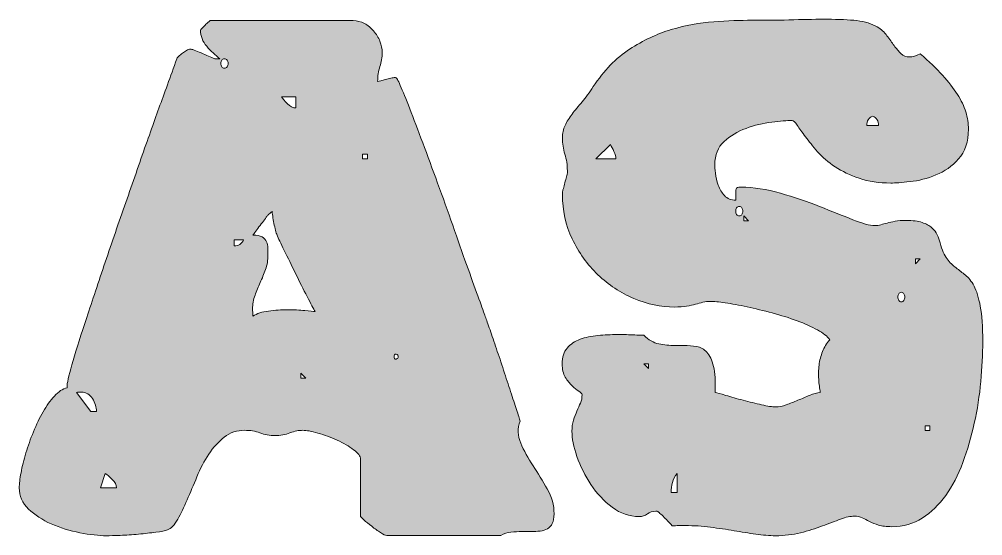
# Model space of a CAD drawing. Header units: inches. Extents: x 148 to 931, y -935 to -145.
# Drawn here: x 431.9 to 562.1, y -569 to -499.2 of the extents above; entities that cross this region are included whole.
import ezdxf

# ---------------------------------------------------------------- set-up
doc = ezdxf.new("R2010")
doc.units = ezdxf.units.IN
doc.header["$MEASUREMENT"] = 0
doc.layers.add('Layer 1', color=7, linetype='Continuous')

# ---------------------------------------------------------------- blocks, each defined once
blk = doc.blocks.new('block 4')
at = {"layer": 'Layer 1', "true_color": 0x040404}
h = blk.add_hatch(color=18, dxfattribs=at)
h.dxf.hatch_style = 2
edge = h.paths.add_edge_path()
edge.add_spline(control_points=[(458.7, -504.53), (458.7, -504.53), (459.03, -504.53), (459.03, -504.53), (458.4, -504.06), (457.81, -503.5), (457.26, -502.86), (456.71, -502.21), (456.43, -501.48), (456.43, -500.66), (456.49, -500.57), (456.6, -500.45), (456.74, -500.31), (456.88, -500.17), (457.02, -500.03), (457.16, -499.88), (457.3, -499.74), (457.43, -499.62), (457.54, -499.53), (457.65, -499.44), (457.72, -499.39), (457.75, -499.39), (457.75, -499.39), (477.06, -499.39), (477.06, -499.39), (477.59, -499.39), (478.1, -499.51), (478.57, -499.77), (479.04, -500.02), (479.46, -500.36), (479.82, -500.78), (480.18, -501.21), (480.46, -501.67), (480.67, -502.17), (480.87, -502.68), (480.98, -503.2), (480.98, -503.73), (480.98, -504.36), (480.87, -504.98), (480.67, -505.6), (480.46, -506.21), (480.36, -506.88), (480.36, -507.6), (480.46, -507.6), (480.6, -507.58), (480.79, -507.53), (480.98, -507.48), (481.19, -507.42), (481.43, -507.34), (481.66, -507.26), (481.9, -507.2), (482.13, -507.15), (482.37, -507.11), (482.55, -507.08), (482.67, -507.08), (482.77, -507.08), (482.83, -507.1), (482.86, -507.13), (482.96, -507.16), (483.19, -507.6), (483.55, -508.45), (483.91, -509.3), (484.36, -510.42), (484.89, -511.8), (485.43, -513.19), (486.03, -514.77), (486.69, -516.55), (487.35, -518.33), (488.02, -520.17), (488.72, -522.07), (489.41, -523.97), (490.09, -525.87), (490.75, -527.76), (491.41, -529.65), (492.02, -531.38), (492.59, -532.95), (493.15, -534.52), (493.64, -535.88), (494.05, -537.01), (494.46, -538.14), (494.74, -538.93), (494.9, -539.37), (495.06, -539.81), (495.27, -540.42), (495.54, -541.19), (495.81, -541.96), (496.1, -542.81), (496.41, -543.74), (496.73, -544.66), (497.05, -545.63), (497.38, -546.64), (497.71, -547.65), (498.02, -548.6), (498.32, -549.52), (498.62, -550.43), (498.89, -551.24), (499.13, -551.95), (499.36, -552.66), (499.53, -553.18), (499.62, -553.53), (499.24, -554.51), (499.27, -555.5), (499.69, -556.5), (500.12, -557.51), (500.67, -558.53), (501.35, -559.55), (502.02, -560.57), (502.67, -561.62), (503.28, -562.69), (503.89, -563.76), (504.2, -564.87), (504.2, -566.04), (504.2, -566.61), (504.12, -567.05), (503.96, -567.36), (503.81, -567.67), (503.59, -567.91), (503.3, -568.07), (503.02, -568.23), (502.69, -568.33), (502.31, -568.38), (501.93, -568.42), (501.52, -568.45), (501.08, -568.45), (501.08, -568.45), (499.86, -568.45), (499.86, -568.45), (499.35, -568.45), (498.86, -568.47), (498.37, -568.52), (497.88, -568.56), (497.43, -568.71), (497.02, -568.96), (497.02, -568.96), (481.59, -568.96), (481.59, -568.96), (481.4, -568.96), (481.12, -568.84), (480.74, -568.59), (480.36, -568.34), (479.97, -568.05), (479.56, -567.74), (479.15, -567.42), (478.8, -567.13), (478.5, -566.87), (478.2, -566.6), (478.05, -566.45), (478.05, -566.42), (478.05, -566.42), (478.05, -558.68), (478.05, -558.68), (478.05, -558.27), (477.73, -557.83), (477.11, -557.38), (476.48, -556.92), (475.74, -556.5), (474.89, -556.1), (474.04, -555.71), (473.17, -555.39), (472.29, -555.13), (471.41, -554.88), (470.73, -554.76), (470.26, -554.76), (469.73, -554.76), (469.14, -554.88), (468.51, -555.11), (467.89, -555.35), (467.21, -555.47), (466.49, -555.47), (465.76, -555.47), (465.08, -555.35), (464.45, -555.11), (463.83, -554.88), (463.13, -554.76), (462.38, -554.76), (461.34, -554.76), (460.43, -555.06), (459.64, -555.68), (458.85, -556.29), (458.15, -557.06), (457.54, -557.99), (456.93, -558.92), (456.39, -559.93), (455.94, -561.03), (455.48, -562.14), (455.04, -563.18), (454.61, -564.17), (454.19, -565.17), (453.76, -566.04), (453.34, -566.79), (452.92, -567.55), (452.45, -568.02), (451.95, -568.21), (451.63, -568.34), (451.11, -568.45), (450.39, -568.54), (449.67, -568.63), (448.88, -568.72), (448.03, -568.8), (447.18, -568.88), (446.36, -568.93), (445.57, -568.96), (444.79, -569), (444.17, -569.01), (443.73, -569.01), (442.7, -569.01), (441.49, -568.88), (440.12, -568.61), (438.75, -568.34), (437.46, -567.94), (436.25, -567.41), (435.04, -566.87), (434.02, -566.2), (433.18, -565.4), (432.35, -564.6), (431.93, -563.65), (431.93, -562.54), (431.93, -562.01), (432.01, -561.33), (432.17, -560.49), (432.33, -559.66), (432.55, -558.77), (432.83, -557.82), (433.11, -556.88), (433.45, -555.92), (433.85, -554.95), (434.24, -553.97), (434.67, -553.07), (435.14, -552.26), (435.62, -551.44), (436.13, -550.73), (436.68, -550.13), (437.23, -549.53), (437.8, -549.16), (438.4, -549), (438.34, -548.72), (438.5, -547.87), (438.9, -546.45), (439.29, -545.03), (439.83, -543.26), (440.52, -541.14), (441.22, -539.02), (442, -536.64), (442.88, -534.01), (443.76, -531.39), (444.68, -528.71), (445.62, -525.99), (446.57, -523.27), (447.49, -520.62), (448.38, -518.06), (449.28, -515.49), (450.09, -513.21), (450.81, -511.21), (451.54, -509.22), (452.34, -506.99), (453.22, -504.53), (453.28, -504.41), (453.4, -504.27), (453.58, -504.11), (453.75, -503.95), (453.93, -503.81), (454.12, -503.68), (454.31, -503.56), (454.5, -503.45), (454.68, -503.35), (454.87, -503.26), (455.03, -503.23), (455.16, -503.26), (455.25, -503.26), (455.45, -503.32), (455.77, -503.45), (456.08, -503.57), (456.41, -503.72), (456.76, -503.87), (457.11, -504.03), (457.44, -504.17), (457.75, -504.3), (458.07, -504.42), (458.27, -504.5), (458.37, -504.53), (458.37, -504.53), (458.7, -504.53), (458.7, -504.53)], knot_values=[0, 0, 0, 0, 1, 1, 1, 2, 2, 2, 3, 3, 3, 4, 4, 4, 5, 5, 5, 6, 6, 6, 7, 7, 7, 8, 8, 8, 9, 9, 9, 10, 10, 10, 11, 11, 11, 12, 12, 12, 13, 13, 13, 14, 14, 14, 15, 15, 15, 16, 16, 16, 17, 17, 17, 18, 18, 18, 19, 19, 19, 20, 20, 20, 21, 21, 21, 22, 22, 22, 23, 23, 23, 24, 24, 24, 25, 25, 25, 26, 26, 26, 27, 27, 27, 28, 28, 28, 29, 29, 29, 30, 30, 30, 31, 31, 31, 32, 32, 32, 33, 33, 33, 34, 34, 34, 35, 35, 35, 36, 36, 36, 37, 37, 37, 38, 38, 38, 39, 39, 39, 40, 40, 40, 41, 41, 41, 42, 42, 42, 43, 43, 43, 44, 44, 44, 45, 45, 45, 46, 46, 46, 47, 47, 47, 48, 48, 48, 49, 49, 49, 50, 50, 50, 51, 51, 51, 52, 52, 52, 53, 53, 53, 54, 54, 54, 55, 55, 55, 56, 56, 56, 57, 57, 57, 58, 58, 58, 59, 59, 59, 60, 60, 60, 61, 61, 61, 62, 62, 62, 63, 63, 63, 64, 64, 64, 65, 65, 65, 66, 66, 66, 67, 67, 67, 68, 68, 68, 69, 69, 69, 70, 70, 70, 71, 71, 71, 72, 72, 72, 73, 73, 73, 74, 74, 74, 75, 75, 75, 76, 76, 76, 77, 77, 77, 78, 78, 78, 79, 79, 79, 80, 80, 80, 81, 81, 81, 82, 82, 82, 83, 83, 83, 84, 84, 84, 85, 85, 85, 86, 86, 86, 87, 87, 87, 88, 88, 88, 89, 89, 89, 90, 90, 90, 91, 91, 91, 92, 92, 92, 93, 93, 93, 94, 94, 94, 94], degree=3, periodic=1)
edge = h.paths.add_edge_path()
edge.add_spline(control_points=[(441.61, -552.21), (441.61, -552.21), (442.36, -552.21), (442.36, -552.21), (442.36, -551.64), (442.18, -551.07), (441.82, -550.48), (441.46, -549.9), (440.96, -549.61), (440.34, -549.61), (440.27, -549.61), (440.16, -549.61), (440, -549.61), (439.85, -549.61), (439.74, -549.63), (439.67, -549.66), (439.67, -549.66), (441.61, -552.21), (441.61, -552.21)], knot_values=[0, 0, 0, 0, 1, 1, 1, 2, 2, 2, 3, 3, 3, 4, 4, 4, 5, 5, 5, 6, 6, 6, 6], degree=3, periodic=1)
edge = h.paths.add_edge_path()
edge.add_spline(control_points=[(445.06, -562.54), (445.06, -562.14), (444.87, -561.75), (444.49, -561.39), (444.11, -561.03), (443.8, -560.77), (443.55, -560.61), (443.55, -560.61), (442.93, -562.54), (442.93, -562.54), (442.93, -562.54), (445.06, -562.54), (445.06, -562.54)], knot_values=[0, 0, 0, 0, 1, 1, 1, 2, 2, 2, 3, 3, 3, 4, 4, 4, 4], degree=3, periodic=1)
edge = h.paths.add_edge_path()
edge.add_spline(control_points=[(459.64, -504.53), (459.48, -504.53), (459.36, -504.6), (459.29, -504.72), (459.21, -504.85), (459.17, -505), (459.17, -505.17), (459.17, -505.35), (459.21, -505.49), (459.29, -505.62), (459.36, -505.75), (459.48, -505.81), (459.64, -505.81), (459.8, -505.81), (459.92, -505.75), (460.02, -505.62), (460.11, -505.49), (460.16, -505.35), (460.16, -505.17), (460.16, -505), (460.11, -504.85), (460.02, -504.72), (459.92, -504.6), (459.8, -504.53), (459.64, -504.53)], knot_values=[0, 0, 0, 0, 1, 1, 1, 2, 2, 2, 3, 3, 3, 4, 4, 4, 5, 5, 5, 6, 6, 6, 7, 7, 7, 8, 8, 8, 8], degree=3, periodic=1)
edge = h.paths.add_edge_path()
edge.add_spline(control_points=[(460.96, -529.83), (461.56, -529.83), (461.98, -529.57), (462.24, -529.03), (462.24, -529.03), (460.96, -529.03), (460.96, -529.03), (460.96, -529.03), (460.96, -529.83), (460.96, -529.83)], knot_values=[0, 0, 0, 0, 1, 1, 1, 2, 2, 2, 3, 3, 3, 3], degree=3, periodic=1)
edge = h.paths.add_edge_path()
edge.add_spline(control_points=[(465.54, -531.06), (465.54, -531.75), (465.43, -532.41), (465.21, -533.02), (464.99, -533.63), (464.75, -534.22), (464.5, -534.79), (464.25, -535.36), (464.01, -535.93), (463.79, -536.51), (463.57, -537.1), (463.46, -537.72), (463.46, -538.38), (463.46, -538.44), (463.47, -538.6), (463.49, -538.85), (463.5, -539.1), (463.51, -539.26), (463.51, -539.32), (464.05, -538.98), (464.75, -538.75), (465.61, -538.64), (466.48, -538.53), (467.35, -538.47), (468.23, -538.47), (469.05, -538.47), (469.8, -538.5), (470.5, -538.57), (471.19, -538.63), (471.66, -538.68), (471.91, -538.71), (471.69, -538.33), (471.33, -537.65), (470.83, -536.68), (470.32, -535.7), (469.8, -534.67), (469.27, -533.56), (468.74, -532.46), (468.22, -531.42), (467.74, -530.45), (467.25, -529.47), (466.93, -528.78), (466.77, -528.37), (466.7, -528.25), (466.63, -528.03), (466.56, -527.73), (466.48, -527.44), (466.41, -527.12), (466.34, -526.79), (466.28, -526.46), (466.23, -526.14), (466.18, -525.82), (466.13, -525.51), (466.11, -525.29), (466.11, -525.16), (466.04, -525.22), (465.93, -525.33), (465.78, -525.47), (465.62, -525.61), (465.51, -525.71), (465.45, -525.77), (465.38, -525.87), (465.26, -526.04), (465.07, -526.29), (464.88, -526.55), (464.68, -526.81), (464.48, -527.07), (464.27, -527.34), (464.08, -527.6), (463.89, -527.85), (463.7, -528.1), (463.57, -528.28), (463.51, -528.37), (464.05, -528.37), (464.45, -528.46), (464.74, -528.63), (465.02, -528.8), (465.23, -529.02), (465.35, -529.27), (465.48, -529.52), (465.54, -529.8), (465.54, -530.12), (465.54, -530.43), (465.54, -530.75), (465.54, -531.06)], knot_values=[0, 0, 0, 0, 1, 1, 1, 2, 2, 2, 3, 3, 3, 4, 4, 4, 5, 5, 5, 6, 6, 6, 7, 7, 7, 8, 8, 8, 9, 9, 9, 10, 10, 10, 11, 11, 11, 12, 12, 12, 13, 13, 13, 14, 14, 14, 15, 15, 15, 16, 16, 16, 17, 17, 17, 18, 18, 18, 19, 19, 19, 20, 20, 20, 21, 21, 21, 22, 22, 22, 23, 23, 23, 24, 24, 24, 25, 25, 25, 26, 26, 26, 27, 27, 27, 28, 28, 28, 28], degree=3, periodic=1)
edge = h.paths.add_edge_path()
edge.add_spline(control_points=[(467.38, -509.68), (467.54, -509.93), (467.8, -510.24), (468.16, -510.62), (468.52, -511), (468.91, -511.19), (469.32, -511.19), (469.32, -511.19), (469.32, -509.68), (469.32, -509.68), (469.32, -509.68), (467.38, -509.68), (467.38, -509.68)], knot_values=[0, 0, 0, 0, 1, 1, 1, 2, 2, 2, 3, 3, 3, 4, 4, 4, 4], degree=3, periodic=1)
h.paths.add_polyline_path([(469.98, -547.06), (469.98, -547.73), (470.64, -547.73)])
h.paths.add_polyline_path([(478.33, -518.08), (478.99, -518.08), (478.99, -517.42), (478.33, -517.42)])
edge = h.paths.add_edge_path()
edge.add_spline(control_points=[(482.86, -544.47), (482.77, -544.44), (482.7, -544.46), (482.65, -544.54), (482.6, -544.62), (482.58, -544.7), (482.58, -544.8), (482.58, -544.89), (482.6, -544.98), (482.65, -545.06), (482.7, -545.14), (482.77, -545.16), (482.86, -545.13), (483.05, -545.07), (483.15, -544.96), (483.15, -544.8), (483.15, -544.64), (483.05, -544.53), (482.86, -544.47)], knot_values=[0, 0, 0, 0, 1, 1, 1, 2, 2, 2, 3, 3, 3, 4, 4, 4, 5, 5, 5, 6, 6, 6, 6], degree=3, periodic=1)
h = blk.add_hatch(color=18, dxfattribs=at)
h.dxf.hatch_style = 2
edge = h.paths.add_edge_path()
edge.add_spline(control_points=[(534.13, -569.01), (533.28, -569.01), (532.38, -568.94), (531.44, -568.8), (530.49, -568.66), (529.52, -568.5), (528.51, -568.33), (527.5, -568.15), (526.45, -568), (525.35, -567.86), (524.25, -567.71), (523.1, -567.64), (521.9, -567.64), (521.62, -567.64), (521.33, -567.64), (521.05, -567.64), (520.77, -567.64), (520.47, -567.66), (520.15, -567.69), (520.09, -567.6), (519.97, -567.45), (519.8, -567.26), (519.63, -567.08), (519.44, -566.88), (519.23, -566.68), (519.03, -566.47), (518.83, -566.28), (518.64, -566.11), (518.45, -565.94), (518.31, -565.82), (518.22, -565.75), (518.22, -565.75), (518.13, -565.71), (518.13, -565.71), (518.13, -565.71), (517.94, -565.71), (517.94, -565.71), (517.49, -565.71), (517.12, -565.83), (516.8, -566.06), (516.49, -566.3), (516.11, -566.42), (515.67, -566.42), (514.38, -566.42), (513.18, -566), (512.06, -565.17), (510.94, -564.33), (509.98, -563.31), (509.18, -562.1), (508.38, -560.89), (507.75, -559.62), (507.29, -558.3), (506.83, -556.98), (506.61, -555.84), (506.61, -554.9), (506.61, -554.33), (506.68, -553.83), (506.82, -553.39), (506.96, -552.95), (507.12, -552.54), (507.29, -552.16), (507.46, -551.78), (507.62, -551.42), (507.76, -551.08), (507.91, -550.73), (507.98, -550.35), (507.98, -549.94), (507.98, -549.82), (507.83, -549.66), (507.55, -549.47), (507.27, -549.28), (506.96, -549.04), (506.63, -548.74), (506.3, -548.44), (505.99, -548.05), (505.71, -547.58), (505.43, -547.11), (505.29, -546.51), (505.29, -545.79), (505.29, -544.88), (505.51, -544.16), (505.97, -543.64), (506.42, -543.12), (507.01, -542.73), (507.72, -542.46), (508.42, -542.19), (509.23, -542.02), (510.12, -541.94), (511.02, -541.86), (511.89, -541.82), (512.74, -541.82), (512.9, -541.82), (513.14, -541.82), (513.48, -541.82), (513.8, -541.82), (514.16, -541.83), (514.54, -541.85), (514.92, -541.86), (515.28, -541.88), (515.62, -541.89), (515.97, -541.91), (516.2, -541.92), (516.33, -541.92), (516.96, -542.55), (517.64, -542.93), (518.36, -543.08), (519.08, -543.22), (519.81, -543.29), (520.53, -543.29), (520.53, -543.29), (521.71, -543.29), (521.71, -543.29), (522.34, -543.29), (522.92, -543.33), (523.46, -543.43), (523.99, -543.52), (524.46, -543.78), (524.85, -544.21), (525.24, -544.63), (525.54, -545.27), (525.75, -546.12), (525.95, -546.97), (526.02, -548.15), (525.96, -549.66), (526.21, -549.69), (526.69, -549.82), (527.4, -550.04), (528.11, -550.26), (528.89, -550.48), (529.74, -550.7), (530.59, -550.92), (531.42, -551.12), (532.24, -551.31), (533.06, -551.5), (533.69, -551.59), (534.13, -551.59), (534.57, -551.59), (535.05, -551.5), (535.57, -551.31), (536.08, -551.12), (536.61, -550.92), (537.15, -550.7), (537.68, -550.48), (538.21, -550.26), (538.73, -550.04), (539.25, -549.82), (539.73, -549.69), (540.17, -549.66), (540.07, -549.09), (540, -548.5), (539.95, -547.87), (539.91, -547.24), (539.92, -546.6), (540, -545.95), (540.08, -545.31), (540.24, -544.7), (540.47, -544.11), (540.71, -543.53), (541.03, -543), (541.44, -542.53), (541.13, -542.06), (540.58, -541.61), (539.79, -541.19), (539, -540.76), (538.08, -540.35), (537.03, -539.96), (535.97, -539.57), (534.86, -539.21), (533.68, -538.9), (532.5, -538.58), (531.36, -538.31), (530.28, -538.07), (529.19, -537.83), (528.21, -537.65), (527.33, -537.53), (526.45, -537.4), (525.79, -537.34), (525.35, -537.34), (524.97, -537.34), (524.62, -537.38), (524.31, -537.46), (523.99, -537.54), (523.66, -537.62), (523.32, -537.72), (522.97, -537.81), (522.57, -537.9), (522.11, -537.98), (521.66, -538.06), (521.11, -538.1), (520.49, -538.1), (518.63, -538.1), (516.8, -537.71), (514.99, -536.94), (513.18, -536.17), (511.55, -535.1), (510.12, -533.73), (508.69, -532.36), (507.54, -530.75), (506.65, -528.89), (505.77, -527.03), (505.33, -525.04), (505.33, -522.89), (505.33, -522.89), (505.33, -522.57), (505.33, -522.57), (505.33, -522.5), (505.37, -522.35), (505.45, -522.09), (505.53, -521.84), (505.6, -521.57), (505.66, -521.29), (505.73, -521.01), (505.8, -520.74), (505.87, -520.49), (505.95, -520.24), (505.99, -520.08), (505.99, -520.02), (505.99, -520.02), (505.99, -519.68), (505.99, -519.68), (505.99, -518.9), (505.88, -518.14), (505.66, -517.42), (505.44, -516.7), (505.33, -515.97), (505.33, -515.25), (505.33, -514.62), (505.45, -514.05), (505.69, -513.55), (505.92, -513.05), (506.24, -512.53), (506.63, -512.02), (507.02, -511.5), (507.47, -510.95), (507.98, -510.36), (508.48, -509.78), (508.98, -509.1), (509.49, -508.31), (510.93, -506.14), (512.57, -504.46), (514.4, -503.26), (516.22, -502.06), (518.1, -501.18), (520.04, -500.59), (521.97, -500.01), (523.88, -499.66), (525.77, -499.53), (527.66, -499.41), (529.37, -499.34), (530.92, -499.34), (532.99, -499.34), (534.88, -499.32), (536.58, -499.27), (538.28, -499.22), (539.79, -499.2), (541.11, -499.2), (542.68, -499.2), (544.02, -499.26), (545.12, -499.39), (546.23, -499.51), (547.14, -499.8), (547.86, -500.24), (548.4, -500.55), (548.84, -500.95), (549.18, -501.42), (549.53, -501.89), (549.85, -502.34), (550.15, -502.76), (550.45, -503.19), (550.76, -503.55), (551.07, -503.85), (551.39, -504.15), (551.78, -504.3), (552.25, -504.3), (552.63, -504.3), (553.1, -504.16), (553.67, -503.87), (554.86, -504.91), (555.87, -505.88), (556.69, -506.78), (557.51, -507.67), (558.17, -508.53), (558.7, -509.35), (559.21, -510.17), (559.59, -510.96), (559.83, -511.73), (560.06, -512.5), (560.18, -513.28), (560.18, -514.07), (560.18, -515.77), (559.74, -517.11), (558.86, -518.08), (557.98, -519.06), (556.96, -519.78), (555.79, -520.25), (554.63, -520.73), (553.46, -521.02), (552.3, -521.15), (551.13, -521.28), (550.27, -521.34), (549.7, -521.34), (548.1, -521.34), (546.67, -521.13), (545.43, -520.7), (544.19, -520.28), (543.1, -519.76), (542.17, -519.14), (541.25, -518.53), (540.46, -517.85), (539.81, -517.11), (539.17, -516.37), (538.62, -515.7), (538.16, -515.08), (537.71, -514.47), (537.34, -513.95), (537.05, -513.53), (536.77, -513.1), (536.53, -512.89), (536.35, -512.89), (535.68, -512.89), (534.77, -512.96), (533.61, -513.1), (532.44, -513.24), (531.29, -513.53), (530.14, -513.95), (528.99, -514.38), (528, -514.97), (527.16, -515.74), (526.33, -516.52), (525.91, -517.55), (525.91, -518.84), (525.91, -519.09), (525.94, -519.48), (526.01, -520.02), (526.07, -520.55), (526.2, -521.09), (526.38, -521.62), (526.57, -522.16), (526.86, -522.63), (527.23, -523.04), (527.61, -523.45), (528.12, -523.65), (528.74, -523.65), (528.74, -522.8), (528.76, -522.3), (528.79, -522.14), (528.82, -521.98), (529.04, -521.9), (529.45, -521.9), (531.15, -521.9), (532.93, -522.17), (534.79, -522.71), (536.64, -523.24), (538.41, -523.84), (540.07, -524.5), (541.74, -525.16), (543.24, -525.76), (544.56, -526.29), (545.88, -526.83), (546.87, -527.1), (547.53, -527.1), (547.81, -527.1), (548.09, -527.06), (548.36, -526.98), (548.62, -526.9), (548.91, -526.82), (549.21, -526.74), (549.51, -526.66), (549.86, -526.59), (550.27, -526.51), (550.68, -526.43), (551.18, -526.39), (551.78, -526.39), (552.66, -526.39), (553.38, -526.48), (553.93, -526.67), (554.48, -526.86), (554.92, -527.1), (555.25, -527.38), (555.58, -527.66), (555.82, -527.99), (555.98, -528.35), (556.14, -528.71), (556.26, -529.06), (556.36, -529.41), (556.61, -530.38), (556.93, -531.12), (557.3, -531.6), (557.68, -532.09), (558.08, -532.49), (558.51, -532.81), (558.93, -533.12), (559.36, -533.45), (559.78, -533.78), (560.21, -534.11), (560.59, -534.6), (560.94, -535.26), (561.28, -535.92), (561.57, -536.84), (561.79, -538), (562.01, -539.16), (562.12, -540.76), (562.12, -542.77), (562.12, -544.47), (562.03, -546.27), (561.86, -548.17), (561.68, -550.08), (561.39, -551.95), (560.98, -553.79), (560.58, -555.63), (560.05, -557.4), (559.43, -559.1), (558.8, -560.8), (558.03, -562.29), (557.11, -563.56), (556.2, -564.83), (555.15, -565.86), (553.95, -566.63), (552.76, -567.4), (551.39, -567.79), (549.85, -567.79), (549.12, -567.79), (548.52, -567.71), (548.05, -567.57), (547.58, -567.43), (547.17, -567.26), (546.82, -567.08), (546.48, -566.89), (546.15, -566.72), (545.83, -566.58), (545.52, -566.44), (545.17, -566.37), (544.79, -566.37), (544.26, -566.37), (543.63, -566.5), (542.91, -566.77), (542.18, -567.04), (541.36, -567.35), (540.45, -567.69), (539.54, -568.04), (538.55, -568.34), (537.5, -568.61), (536.45, -568.88), (535.32, -569.01), (534.13, -569.01)], knot_values=[0, 0, 0, 0, 1, 1, 1, 2, 2, 2, 3, 3, 3, 4, 4, 4, 5, 5, 5, 6, 6, 6, 7, 7, 7, 8, 8, 8, 9, 9, 9, 10, 10, 10, 11, 11, 11, 12, 12, 12, 13, 13, 13, 14, 14, 14, 15, 15, 15, 16, 16, 16, 17, 17, 17, 18, 18, 18, 19, 19, 19, 20, 20, 20, 21, 21, 21, 22, 22, 22, 23, 23, 23, 24, 24, 24, 25, 25, 25, 26, 26, 26, 27, 27, 27, 28, 28, 28, 29, 29, 29, 30, 30, 30, 31, 31, 31, 32, 32, 32, 33, 33, 33, 34, 34, 34, 35, 35, 35, 36, 36, 36, 37, 37, 37, 38, 38, 38, 39, 39, 39, 40, 40, 40, 41, 41, 41, 42, 42, 42, 43, 43, 43, 44, 44, 44, 45, 45, 45, 46, 46, 46, 47, 47, 47, 48, 48, 48, 49, 49, 49, 50, 50, 50, 51, 51, 51, 52, 52, 52, 53, 53, 53, 54, 54, 54, 55, 55, 55, 56, 56, 56, 57, 57, 57, 58, 58, 58, 59, 59, 59, 60, 60, 60, 61, 61, 61, 62, 62, 62, 63, 63, 63, 64, 64, 64, 65, 65, 65, 66, 66, 66, 67, 67, 67, 68, 68, 68, 69, 69, 69, 70, 70, 70, 71, 71, 71, 72, 72, 72, 73, 73, 73, 74, 74, 74, 75, 75, 75, 76, 76, 76, 77, 77, 77, 78, 78, 78, 79, 79, 79, 80, 80, 80, 81, 81, 81, 82, 82, 82, 83, 83, 83, 84, 84, 84, 85, 85, 85, 86, 86, 86, 87, 87, 87, 88, 88, 88, 89, 89, 89, 90, 90, 90, 91, 91, 91, 92, 92, 92, 93, 93, 93, 94, 94, 94, 95, 95, 95, 96, 96, 96, 97, 97, 97, 98, 98, 98, 99, 99, 99, 100, 100, 100, 101, 101, 101, 102, 102, 102, 103, 103, 103, 104, 104, 104, 105, 105, 105, 106, 106, 106, 107, 107, 107, 108, 108, 108, 109, 109, 109, 110, 110, 110, 111, 111, 111, 112, 112, 112, 113, 113, 113, 114, 114, 114, 115, 115, 115, 116, 116, 116, 117, 117, 117, 118, 118, 118, 119, 119, 119, 120, 120, 120, 121, 121, 121, 122, 122, 122, 123, 123, 123, 124, 124, 124, 125, 125, 125, 126, 126, 126, 127, 127, 127, 128, 128, 128, 129, 129, 129, 130, 130, 130, 131, 131, 131, 132, 132, 132, 133, 133, 133, 134, 134, 134, 135, 135, 135, 136, 136, 136, 137, 137, 137, 138, 138, 138, 139, 139, 139, 140, 140, 140, 141, 141, 141, 142, 142, 142, 143, 143, 143, 144, 144, 144, 145, 145, 145, 146, 146, 146, 147, 147, 147, 148, 148, 148, 148], degree=3, periodic=1)
edge = h.paths.add_edge_path()
edge.add_spline(control_points=[(512.56, -518.08), (512.56, -517.77), (512.47, -517.43), (512.29, -517.07), (512.12, -516.7), (511.96, -516.4), (511.8, -516.15), (511.8, -516.15), (509.86, -518.08), (509.86, -518.08), (509.86, -518.08), (512.56, -518.08), (512.56, -518.08)], knot_values=[0, 0, 0, 0, 1, 1, 1, 2, 2, 2, 3, 3, 3, 4, 4, 4, 4], degree=3, periodic=1)
h.paths.add_polyline_path([(516.94, -546.4), (516.94, -545.79), (516.33, -545.79)])
edge = h.paths.add_edge_path()
edge.add_spline(control_points=[(520.81, -560.61), (520.5, -560.96), (520.29, -561.36), (520.18, -561.81), (520.07, -562.27), (520.01, -562.72), (520.01, -563.16), (520.01, -563.16), (520.81, -563.16), (520.81, -563.16), (520.81, -563.16), (520.81, -560.61), (520.81, -560.61)], knot_values=[0, 0, 0, 0, 1, 1, 1, 2, 2, 2, 3, 3, 3, 4, 4, 4, 4], degree=3, periodic=1)
edge = h.paths.add_edge_path()
edge.add_spline(control_points=[(529.22, -525.77), (529.37, -525.77), (529.49, -525.71), (529.57, -525.59), (529.65, -525.46), (529.69, -525.31), (529.69, -525.14), (529.69, -524.97), (529.65, -524.81), (529.57, -524.69), (529.49, -524.56), (529.37, -524.5), (529.22, -524.5), (529.06, -524.5), (528.94, -524.56), (528.86, -524.69), (528.78, -524.81), (528.74, -524.97), (528.74, -525.14), (528.74, -525.31), (528.78, -525.46), (528.86, -525.59), (528.94, -525.71), (529.06, -525.77), (529.22, -525.77)], knot_values=[0, 0, 0, 0, 1, 1, 1, 2, 2, 2, 3, 3, 3, 4, 4, 4, 5, 5, 5, 6, 6, 6, 7, 7, 7, 8, 8, 8, 8], degree=3, periodic=1)
h.paths.add_polyline_path([(529.83, -526.44), (530.49, -526.44), (529.83, -525.77)])
edge = h.paths.add_edge_path()
edge.add_spline(control_points=[(547.25, -512.28), (546.71, -512.53), (546.45, -512.95), (546.45, -513.55), (546.45, -513.55), (548.05, -513.55), (548.05, -513.55), (548.05, -512.95), (547.78, -512.53), (547.25, -512.28)], knot_values=[0, 0, 0, 0, 1, 1, 1, 2, 2, 2, 3, 3, 3, 3], degree=3, periodic=1)
edge = h.paths.add_edge_path()
edge.add_spline(control_points=[(551.12, -536.11), (550.96, -536.11), (550.84, -536.18), (550.77, -536.3), (550.69, -536.43), (550.65, -536.58), (550.65, -536.75), (550.65, -536.92), (550.69, -537.07), (550.77, -537.2), (550.84, -537.32), (550.96, -537.39), (551.12, -537.39), (551.28, -537.39), (551.39, -537.32), (551.47, -537.2), (551.55, -537.07), (551.59, -536.92), (551.59, -536.75), (551.59, -536.58), (551.55, -536.43), (551.47, -536.3), (551.39, -536.18), (551.28, -536.11), (551.12, -536.11)], knot_values=[0, 0, 0, 0, 1, 1, 1, 2, 2, 2, 3, 3, 3, 4, 4, 4, 5, 5, 5, 6, 6, 6, 7, 7, 7, 8, 8, 8, 8], degree=3, periodic=1)
h.paths.add_polyline_path([(553.67, -531.58), (553.05, -531.58), (553.05, -532.24)])
h.paths.add_polyline_path([(554.99, -554.14), (554.33, -554.14), (554.33, -554.8), (554.99, -554.8)])
at = {"layer": 'Layer 1', "lineweight": 0}
for points in [[(478.33, -518.08), (478.99, -518.08), (478.99, -517.42), (478.33, -517.42), (478.33, -518.08)], [(529.83, -526.44), (530.49, -526.44), (529.83, -525.77), (529.83, -526.44)], [(553.67, -531.58), (553.05, -531.58), (553.05, -532.24), (553.67, -531.58)], [(516.94, -546.4), (516.94, -545.79), (516.33, -545.79), (516.94, -546.4)], [(469.98, -547.06), (469.98, -547.73), (470.64, -547.73), (469.98, -547.06)], [(554.99, -554.14), (554.33, -554.14), (554.33, -554.8), (554.99, -554.8), (554.99, -554.14)]]:
    blk.add_lwpolyline(points, dxfattribs=at)
for points, knots in [([(458.7, -504.53), (458.7, -504.53), (459.03, -504.53), (459.03, -504.53), (458.4, -504.06), (457.81, -503.5), (457.26, -502.86), (456.71, -502.21), (456.43, -501.48), (456.43, -500.66), (456.49, -500.57), (456.6, -500.45), (456.74, -500.31), (456.88, -500.17), (457.02, -500.03), (457.16, -499.88), (457.3, -499.74), (457.43, -499.62), (457.54, -499.53), (457.65, -499.44), (457.72, -499.39), (457.75, -499.39), (457.75, -499.39), (477.06, -499.39), (477.06, -499.39), (477.59, -499.39), (478.1, -499.51), (478.57, -499.77), (479.04, -500.02), (479.46, -500.36), (479.82, -500.78), (480.18, -501.21), (480.46, -501.67), (480.67, -502.17), (480.87, -502.68), (480.98, -503.2), (480.98, -503.73), (480.98, -504.36), (480.87, -504.98), (480.67, -505.6), (480.46, -506.21), (480.36, -506.88), (480.36, -507.6), (480.46, -507.6), (480.6, -507.58), (480.79, -507.53), (480.98, -507.48), (481.19, -507.42), (481.43, -507.34), (481.66, -507.26), (481.9, -507.2), (482.13, -507.15), (482.37, -507.11), (482.55, -507.08), (482.67, -507.08), (482.77, -507.08), (482.83, -507.1), (482.86, -507.13), (482.96, -507.16), (483.19, -507.6), (483.55, -508.45), (483.91, -509.3), (484.36, -510.42), (484.89, -511.8), (485.43, -513.19), (486.03, -514.77), (486.69, -516.55), (487.35, -518.33), (488.02, -520.17), (488.72, -522.07), (489.41, -523.97), (490.09, -525.87), (490.75, -527.76), (491.41, -529.65), (492.02, -531.38), (492.59, -532.95), (493.15, -534.52), (493.64, -535.88), (494.05, -537.01), (494.46, -538.14), (494.74, -538.93), (494.9, -539.37), (495.06, -539.81), (495.27, -540.42), (495.54, -541.19), (495.81, -541.96), (496.1, -542.81), (496.41, -543.74), (496.73, -544.66), (497.05, -545.63), (497.38, -546.64), (497.71, -547.65), (498.02, -548.6), (498.32, -549.52), (498.62, -550.43), (498.89, -551.24), (499.13, -551.95), (499.36, -552.66), (499.53, -553.18), (499.62, -553.53), (499.24, -554.51), (499.27, -555.5), (499.69, -556.5), (500.12, -557.51), (500.67, -558.53), (501.35, -559.55), (502.02, -560.57), (502.67, -561.62), (503.28, -562.69), (503.89, -563.76), (504.2, -564.87), (504.2, -566.04), (504.2, -566.61), (504.12, -567.05), (503.96, -567.36), (503.81, -567.67), (503.59, -567.91), (503.3, -568.07), (503.02, -568.23), (502.69, -568.33), (502.31, -568.38), (501.93, -568.42), (501.52, -568.45), (501.08, -568.45), (501.08, -568.45), (499.86, -568.45), (499.86, -568.45), (499.35, -568.45), (498.86, -568.47), (498.37, -568.52), (497.88, -568.56), (497.43, -568.71), (497.02, -568.96), (497.02, -568.96), (481.59, -568.96), (481.59, -568.96), (481.4, -568.96), (481.12, -568.84), (480.74, -568.59), (480.36, -568.34), (479.97, -568.05), (479.56, -567.74), (479.15, -567.42), (478.8, -567.13), (478.5, -566.87), (478.2, -566.6), (478.05, -566.45), (478.05, -566.42), (478.05, -566.42), (478.05, -558.68), (478.05, -558.68), (478.05, -558.27), (477.73, -557.83), (477.11, -557.38), (476.48, -556.92), (475.74, -556.5), (474.89, -556.1), (474.04, -555.71), (473.17, -555.39), (472.29, -555.13), (471.41, -554.88), (470.73, -554.76), (470.26, -554.76), (469.73, -554.76), (469.14, -554.88), (468.51, -555.11), (467.89, -555.35), (467.21, -555.47), (466.49, -555.47), (465.76, -555.47), (465.08, -555.35), (464.45, -555.11), (463.83, -554.88), (463.13, -554.76), (462.38, -554.76), (461.34, -554.76), (460.43, -555.06), (459.64, -555.68), (458.85, -556.29), (458.15, -557.06), (457.54, -557.99), (456.93, -558.92), (456.39, -559.93), (455.94, -561.03), (455.48, -562.14), (455.04, -563.18), (454.61, -564.17), (454.19, -565.17), (453.76, -566.04), (453.34, -566.79), (452.92, -567.55), (452.45, -568.02), (451.95, -568.21), (451.63, -568.34), (451.11, -568.45), (450.39, -568.54), (449.67, -568.63), (448.88, -568.72), (448.03, -568.8), (447.18, -568.88), (446.36, -568.93), (445.57, -568.96), (444.79, -569), (444.17, -569.01), (443.73, -569.01), (442.7, -569.01), (441.49, -568.88), (440.12, -568.61), (438.75, -568.34), (437.46, -567.94), (436.25, -567.41), (435.04, -566.87), (434.02, -566.2), (433.18, -565.4), (432.35, -564.6), (431.93, -563.65), (431.93, -562.54), (431.93, -562.01), (432.01, -561.33), (432.17, -560.49), (432.33, -559.66), (432.55, -558.77), (432.83, -557.82), (433.11, -556.88), (433.45, -555.92), (433.85, -554.95), (434.24, -553.97), (434.67, -553.07), (435.14, -552.26), (435.62, -551.44), (436.13, -550.73), (436.68, -550.13), (437.23, -549.53), (437.8, -549.16), (438.4, -549), (438.34, -548.72), (438.5, -547.87), (438.9, -546.45), (439.29, -545.03), (439.83, -543.26), (440.52, -541.14), (441.22, -539.02), (442, -536.64), (442.88, -534.01), (443.76, -531.39), (444.68, -528.71), (445.62, -525.99), (446.57, -523.27), (447.49, -520.62), (448.38, -518.06), (449.28, -515.49), (450.09, -513.21), (450.81, -511.21), (451.54, -509.22), (452.34, -506.99), (453.22, -504.53), (453.28, -504.41), (453.4, -504.27), (453.58, -504.11), (453.75, -503.95), (453.93, -503.81), (454.12, -503.68), (454.31, -503.56), (454.5, -503.45), (454.68, -503.35), (454.87, -503.26), (455.03, -503.23), (455.16, -503.26), (455.25, -503.26), (455.45, -503.32), (455.77, -503.45), (456.08, -503.57), (456.41, -503.72), (456.76, -503.87), (457.11, -504.03), (457.44, -504.17), (457.75, -504.3), (458.07, -504.42), (458.27, -504.5), (458.37, -504.53), (458.37, -504.53), (458.7, -504.53), (458.7, -504.53)], [0, 0, 0, 0, 1, 1, 1, 2, 2, 2, 3, 3, 3, 4, 4, 4, 5, 5, 5, 6, 6, 6, 7, 7, 7, 8, 8, 8, 9, 9, 9, 10, 10, 10, 11, 11, 11, 12, 12, 12, 13, 13, 13, 14, 14, 14, 15, 15, 15, 16, 16, 16, 17, 17, 17, 18, 18, 18, 19, 19, 19, 20, 20, 20, 21, 21, 21, 22, 22, 22, 23, 23, 23, 24, 24, 24, 25, 25, 25, 26, 26, 26, 27, 27, 27, 28, 28, 28, 29, 29, 29, 30, 30, 30, 31, 31, 31, 32, 32, 32, 33, 33, 33, 34, 34, 34, 35, 35, 35, 36, 36, 36, 37, 37, 37, 38, 38, 38, 39, 39, 39, 40, 40, 40, 41, 41, 41, 42, 42, 42, 43, 43, 43, 44, 44, 44, 45, 45, 45, 46, 46, 46, 47, 47, 47, 48, 48, 48, 49, 49, 49, 50, 50, 50, 51, 51, 51, 52, 52, 52, 53, 53, 53, 54, 54, 54, 55, 55, 55, 56, 56, 56, 57, 57, 57, 58, 58, 58, 59, 59, 59, 60, 60, 60, 61, 61, 61, 62, 62, 62, 63, 63, 63, 64, 64, 64, 65, 65, 65, 66, 66, 66, 67, 67, 67, 68, 68, 68, 69, 69, 69, 70, 70, 70, 71, 71, 71, 72, 72, 72, 73, 73, 73, 74, 74, 74, 75, 75, 75, 76, 76, 76, 77, 77, 77, 78, 78, 78, 79, 79, 79, 80, 80, 80, 81, 81, 81, 82, 82, 82, 83, 83, 83, 84, 84, 84, 85, 85, 85, 86, 86, 86, 87, 87, 87, 88, 88, 88, 89, 89, 89, 90, 90, 90, 91, 91, 91, 92, 92, 92, 93, 93, 93, 94, 94, 94, 94]), ([(534.13, -569.01), (533.28, -569.01), (532.38, -568.94), (531.44, -568.8), (530.49, -568.66), (529.52, -568.5), (528.51, -568.33), (527.5, -568.15), (526.45, -568), (525.35, -567.86), (524.25, -567.71), (523.1, -567.64), (521.9, -567.64), (521.62, -567.64), (521.33, -567.64), (521.05, -567.64), (520.77, -567.64), (520.47, -567.66), (520.15, -567.69), (520.09, -567.6), (519.97, -567.45), (519.8, -567.26), (519.63, -567.08), (519.44, -566.88), (519.23, -566.68), (519.03, -566.47), (518.83, -566.28), (518.64, -566.11), (518.45, -565.94), (518.31, -565.82), (518.22, -565.75), (518.22, -565.75), (518.13, -565.71), (518.13, -565.71), (518.13, -565.71), (517.94, -565.71), (517.94, -565.71), (517.49, -565.71), (517.12, -565.83), (516.8, -566.06), (516.49, -566.3), (516.11, -566.42), (515.67, -566.42), (514.38, -566.42), (513.18, -566), (512.06, -565.17), (510.94, -564.33), (509.98, -563.31), (509.18, -562.1), (508.38, -560.89), (507.75, -559.62), (507.29, -558.3), (506.83, -556.98), (506.61, -555.84), (506.61, -554.9), (506.61, -554.33), (506.68, -553.83), (506.82, -553.39), (506.96, -552.95), (507.12, -552.54), (507.29, -552.16), (507.46, -551.78), (507.62, -551.42), (507.76, -551.08), (507.91, -550.73), (507.98, -550.35), (507.98, -549.94), (507.98, -549.82), (507.83, -549.66), (507.55, -549.47), (507.27, -549.28), (506.96, -549.04), (506.63, -548.74), (506.3, -548.44), (505.99, -548.05), (505.71, -547.58), (505.43, -547.11), (505.29, -546.51), (505.29, -545.79), (505.29, -544.88), (505.51, -544.16), (505.97, -543.64), (506.42, -543.12), (507.01, -542.73), (507.72, -542.46), (508.42, -542.19), (509.23, -542.02), (510.12, -541.94), (511.02, -541.86), (511.89, -541.82), (512.74, -541.82), (512.9, -541.82), (513.14, -541.82), (513.48, -541.82), (513.8, -541.82), (514.16, -541.83), (514.54, -541.85), (514.92, -541.86), (515.28, -541.88), (515.62, -541.89), (515.97, -541.91), (516.2, -541.92), (516.33, -541.92), (516.96, -542.55), (517.64, -542.93), (518.36, -543.08), (519.08, -543.22), (519.81, -543.29), (520.53, -543.29), (520.53, -543.29), (521.71, -543.29), (521.71, -543.29), (522.34, -543.29), (522.92, -543.33), (523.46, -543.43), (523.99, -543.52), (524.46, -543.78), (524.85, -544.21), (525.24, -544.63), (525.54, -545.27), (525.75, -546.12), (525.95, -546.97), (526.02, -548.15), (525.96, -549.66), (526.21, -549.69), (526.69, -549.82), (527.4, -550.04), (528.11, -550.26), (528.89, -550.48), (529.74, -550.7), (530.59, -550.92), (531.42, -551.12), (532.24, -551.31), (533.06, -551.5), (533.69, -551.59), (534.13, -551.59), (534.57, -551.59), (535.05, -551.5), (535.57, -551.31), (536.08, -551.12), (536.61, -550.92), (537.15, -550.7), (537.68, -550.48), (538.21, -550.26), (538.73, -550.04), (539.25, -549.82), (539.73, -549.69), (540.17, -549.66), (540.07, -549.09), (540, -548.5), (539.95, -547.87), (539.91, -547.24), (539.92, -546.6), (540, -545.95), (540.08, -545.31), (540.24, -544.7), (540.47, -544.11), (540.71, -543.53), (541.03, -543), (541.44, -542.53), (541.13, -542.06), (540.58, -541.61), (539.79, -541.19), (539, -540.76), (538.08, -540.35), (537.03, -539.96), (535.97, -539.57), (534.86, -539.21), (533.68, -538.9), (532.5, -538.58), (531.36, -538.31), (530.28, -538.07), (529.19, -537.83), (528.21, -537.65), (527.33, -537.53), (526.45, -537.4), (525.79, -537.34), (525.35, -537.34), (524.97, -537.34), (524.62, -537.38), (524.31, -537.46), (523.99, -537.54), (523.66, -537.62), (523.32, -537.72), (522.97, -537.81), (522.57, -537.9), (522.11, -537.98), (521.66, -538.06), (521.11, -538.1), (520.49, -538.1), (518.63, -538.1), (516.8, -537.71), (514.99, -536.94), (513.18, -536.17), (511.55, -535.1), (510.12, -533.73), (508.69, -532.36), (507.54, -530.75), (506.65, -528.89), (505.77, -527.03), (505.33, -525.04), (505.33, -522.89), (505.33, -522.89), (505.33, -522.57), (505.33, -522.57), (505.33, -522.5), (505.37, -522.35), (505.45, -522.09), (505.53, -521.84), (505.6, -521.57), (505.66, -521.29), (505.73, -521.01), (505.8, -520.74), (505.87, -520.49), (505.95, -520.24), (505.99, -520.08), (505.99, -520.02), (505.99, -520.02), (505.99, -519.68), (505.99, -519.68), (505.99, -518.9), (505.88, -518.14), (505.66, -517.42), (505.44, -516.7), (505.33, -515.97), (505.33, -515.25), (505.33, -514.62), (505.45, -514.05), (505.69, -513.55), (505.92, -513.05), (506.24, -512.53), (506.63, -512.02), (507.02, -511.5), (507.47, -510.95), (507.98, -510.36), (508.48, -509.78), (508.98, -509.1), (509.49, -508.31), (510.93, -506.14), (512.57, -504.46), (514.4, -503.26), (516.22, -502.06), (518.1, -501.18), (520.04, -500.59), (521.97, -500.01), (523.88, -499.66), (525.77, -499.53), (527.66, -499.41), (529.37, -499.34), (530.92, -499.34), (532.99, -499.34), (534.88, -499.32), (536.58, -499.27), (538.28, -499.22), (539.79, -499.2), (541.11, -499.2), (542.68, -499.2), (544.02, -499.26), (545.12, -499.39), (546.23, -499.51), (547.14, -499.8), (547.86, -500.24), (548.4, -500.55), (548.84, -500.95), (549.18, -501.42), (549.53, -501.89), (549.85, -502.34), (550.15, -502.76), (550.45, -503.19), (550.76, -503.55), (551.07, -503.85), (551.39, -504.15), (551.78, -504.3), (552.25, -504.3), (552.63, -504.3), (553.1, -504.16), (553.67, -503.87), (554.86, -504.91), (555.87, -505.88), (556.69, -506.78), (557.51, -507.67), (558.17, -508.53), (558.7, -509.35), (559.21, -510.17), (559.59, -510.96), (559.83, -511.73), (560.06, -512.5), (560.18, -513.28), (560.18, -514.07), (560.18, -515.77), (559.74, -517.11), (558.86, -518.08), (557.98, -519.06), (556.96, -519.78), (555.79, -520.25), (554.63, -520.73), (553.46, -521.02), (552.3, -521.15), (551.13, -521.28), (550.27, -521.34), (549.7, -521.34), (548.1, -521.34), (546.67, -521.13), (545.43, -520.7), (544.19, -520.28), (543.1, -519.76), (542.17, -519.14), (541.25, -518.53), (540.46, -517.85), (539.81, -517.11), (539.17, -516.37), (538.62, -515.7), (538.16, -515.08), (537.71, -514.47), (537.34, -513.95), (537.05, -513.53), (536.77, -513.1), (536.53, -512.89), (536.35, -512.89), (535.68, -512.89), (534.77, -512.96), (533.61, -513.1), (532.44, -513.24), (531.29, -513.53), (530.14, -513.95), (528.99, -514.38), (528, -514.97), (527.16, -515.74), (526.33, -516.52), (525.91, -517.55), (525.91, -518.84), (525.91, -519.09), (525.94, -519.48), (526.01, -520.02), (526.07, -520.55), (526.2, -521.09), (526.38, -521.62), (526.57, -522.16), (526.86, -522.63), (527.23, -523.04), (527.61, -523.45), (528.12, -523.65), (528.74, -523.65), (528.74, -522.8), (528.76, -522.3), (528.79, -522.14), (528.82, -521.98), (529.04, -521.9), (529.45, -521.9), (531.15, -521.9), (532.93, -522.17), (534.79, -522.71), (536.64, -523.24), (538.41, -523.84), (540.07, -524.5), (541.74, -525.16), (543.24, -525.76), (544.56, -526.29), (545.88, -526.83), (546.87, -527.1), (547.53, -527.1), (547.81, -527.1), (548.09, -527.06), (548.36, -526.98), (548.62, -526.9), (548.91, -526.82), (549.21, -526.74), (549.51, -526.66), (549.86, -526.59), (550.27, -526.51), (550.68, -526.43), (551.18, -526.39), (551.78, -526.39), (552.66, -526.39), (553.38, -526.48), (553.93, -526.67), (554.48, -526.86), (554.92, -527.1), (555.25, -527.38), (555.58, -527.66), (555.82, -527.99), (555.98, -528.35), (556.14, -528.71), (556.26, -529.06), (556.36, -529.41), (556.61, -530.38), (556.93, -531.12), (557.3, -531.6), (557.68, -532.09), (558.08, -532.49), (558.51, -532.81), (558.93, -533.12), (559.36, -533.45), (559.78, -533.78), (560.21, -534.11), (560.59, -534.6), (560.94, -535.26), (561.28, -535.92), (561.57, -536.84), (561.79, -538), (562.01, -539.16), (562.12, -540.76), (562.12, -542.77), (562.12, -544.47), (562.03, -546.27), (561.86, -548.17), (561.68, -550.08), (561.39, -551.95), (560.98, -553.79), (560.58, -555.63), (560.05, -557.4), (559.43, -559.1), (558.8, -560.8), (558.03, -562.29), (557.11, -563.56), (556.2, -564.83), (555.15, -565.86), (553.95, -566.63), (552.76, -567.4), (551.39, -567.79), (549.85, -567.79), (549.12, -567.79), (548.52, -567.71), (548.05, -567.57), (547.58, -567.43), (547.17, -567.26), (546.82, -567.08), (546.48, -566.89), (546.15, -566.72), (545.83, -566.58), (545.52, -566.44), (545.17, -566.37), (544.79, -566.37), (544.26, -566.37), (543.63, -566.5), (542.91, -566.77), (542.18, -567.04), (541.36, -567.35), (540.45, -567.69), (539.54, -568.04), (538.55, -568.34), (537.5, -568.61), (536.45, -568.88), (535.32, -569.01), (534.13, -569.01)], [0, 0, 0, 0, 1, 1, 1, 2, 2, 2, 3, 3, 3, 4, 4, 4, 5, 5, 5, 6, 6, 6, 7, 7, 7, 8, 8, 8, 9, 9, 9, 10, 10, 10, 11, 11, 11, 12, 12, 12, 13, 13, 13, 14, 14, 14, 15, 15, 15, 16, 16, 16, 17, 17, 17, 18, 18, 18, 19, 19, 19, 20, 20, 20, 21, 21, 21, 22, 22, 22, 23, 23, 23, 24, 24, 24, 25, 25, 25, 26, 26, 26, 27, 27, 27, 28, 28, 28, 29, 29, 29, 30, 30, 30, 31, 31, 31, 32, 32, 32, 33, 33, 33, 34, 34, 34, 35, 35, 35, 36, 36, 36, 37, 37, 37, 38, 38, 38, 39, 39, 39, 40, 40, 40, 41, 41, 41, 42, 42, 42, 43, 43, 43, 44, 44, 44, 45, 45, 45, 46, 46, 46, 47, 47, 47, 48, 48, 48, 49, 49, 49, 50, 50, 50, 51, 51, 51, 52, 52, 52, 53, 53, 53, 54, 54, 54, 55, 55, 55, 56, 56, 56, 57, 57, 57, 58, 58, 58, 59, 59, 59, 60, 60, 60, 61, 61, 61, 62, 62, 62, 63, 63, 63, 64, 64, 64, 65, 65, 65, 66, 66, 66, 67, 67, 67, 68, 68, 68, 69, 69, 69, 70, 70, 70, 71, 71, 71, 72, 72, 72, 73, 73, 73, 74, 74, 74, 75, 75, 75, 76, 76, 76, 77, 77, 77, 78, 78, 78, 79, 79, 79, 80, 80, 80, 81, 81, 81, 82, 82, 82, 83, 83, 83, 84, 84, 84, 85, 85, 85, 86, 86, 86, 87, 87, 87, 88, 88, 88, 89, 89, 89, 90, 90, 90, 91, 91, 91, 92, 92, 92, 93, 93, 93, 94, 94, 94, 95, 95, 95, 96, 96, 96, 97, 97, 97, 98, 98, 98, 99, 99, 99, 100, 100, 100, 101, 101, 101, 102, 102, 102, 103, 103, 103, 104, 104, 104, 105, 105, 105, 106, 106, 106, 107, 107, 107, 108, 108, 108, 109, 109, 109, 110, 110, 110, 111, 111, 111, 112, 112, 112, 113, 113, 113, 114, 114, 114, 115, 115, 115, 116, 116, 116, 117, 117, 117, 118, 118, 118, 119, 119, 119, 120, 120, 120, 121, 121, 121, 122, 122, 122, 123, 123, 123, 124, 124, 124, 125, 125, 125, 126, 126, 126, 127, 127, 127, 128, 128, 128, 129, 129, 129, 130, 130, 130, 131, 131, 131, 132, 132, 132, 133, 133, 133, 134, 134, 134, 135, 135, 135, 136, 136, 136, 137, 137, 137, 138, 138, 138, 139, 139, 139, 140, 140, 140, 141, 141, 141, 142, 142, 142, 143, 143, 143, 144, 144, 144, 145, 145, 145, 146, 146, 146, 147, 147, 147, 148, 148, 148, 148]), ([(459.64, -504.53), (459.48, -504.53), (459.36, -504.6), (459.29, -504.72), (459.21, -504.85), (459.17, -505), (459.17, -505.17), (459.17, -505.35), (459.21, -505.49), (459.29, -505.62), (459.36, -505.75), (459.48, -505.81), (459.64, -505.81), (459.8, -505.81), (459.92, -505.75), (460.02, -505.62), (460.11, -505.49), (460.16, -505.35), (460.16, -505.17), (460.16, -505), (460.11, -504.85), (460.02, -504.72), (459.92, -504.6), (459.8, -504.53), (459.64, -504.53)], [0, 0, 0, 0, 1, 1, 1, 2, 2, 2, 3, 3, 3, 4, 4, 4, 5, 5, 5, 6, 6, 6, 7, 7, 7, 8, 8, 8, 8]), ([(467.38, -509.68), (467.54, -509.93), (467.8, -510.24), (468.16, -510.62), (468.52, -511), (468.91, -511.19), (469.32, -511.19), (469.32, -511.19), (469.32, -509.68), (469.32, -509.68), (469.32, -509.68), (467.38, -509.68), (467.38, -509.68)], [0, 0, 0, 0, 1, 1, 1, 2, 2, 2, 3, 3, 3, 4, 4, 4, 4]), ([(547.25, -512.28), (546.71, -512.53), (546.45, -512.95), (546.45, -513.55), (546.45, -513.55), (548.05, -513.55), (548.05, -513.55), (548.05, -512.95), (547.78, -512.53), (547.25, -512.28)], [0, 0, 0, 0, 1, 1, 1, 2, 2, 2, 3, 3, 3, 3]), ([(512.56, -518.08), (512.56, -517.77), (512.47, -517.43), (512.29, -517.07), (512.12, -516.7), (511.96, -516.4), (511.8, -516.15), (511.8, -516.15), (509.86, -518.08), (509.86, -518.08), (509.86, -518.08), (512.56, -518.08), (512.56, -518.08)], [0, 0, 0, 0, 1, 1, 1, 2, 2, 2, 3, 3, 3, 4, 4, 4, 4]), ([(529.22, -525.77), (529.37, -525.77), (529.49, -525.71), (529.57, -525.59), (529.65, -525.46), (529.69, -525.31), (529.69, -525.14), (529.69, -524.97), (529.65, -524.81), (529.57, -524.69), (529.49, -524.56), (529.37, -524.5), (529.22, -524.5), (529.06, -524.5), (528.94, -524.56), (528.86, -524.69), (528.78, -524.81), (528.74, -524.97), (528.74, -525.14), (528.74, -525.31), (528.78, -525.46), (528.86, -525.59), (528.94, -525.71), (529.06, -525.77), (529.22, -525.77)], [0, 0, 0, 0, 1, 1, 1, 2, 2, 2, 3, 3, 3, 4, 4, 4, 5, 5, 5, 6, 6, 6, 7, 7, 7, 8, 8, 8, 8]), ([(465.54, -531.06), (465.54, -531.75), (465.43, -532.41), (465.21, -533.02), (464.99, -533.63), (464.75, -534.22), (464.5, -534.79), (464.25, -535.36), (464.01, -535.93), (463.79, -536.51), (463.57, -537.1), (463.46, -537.72), (463.46, -538.38), (463.46, -538.44), (463.47, -538.6), (463.49, -538.85), (463.5, -539.1), (463.51, -539.26), (463.51, -539.32), (464.05, -538.98), (464.75, -538.75), (465.61, -538.64), (466.48, -538.53), (467.35, -538.47), (468.23, -538.47), (469.05, -538.47), (469.8, -538.5), (470.5, -538.57), (471.19, -538.63), (471.66, -538.68), (471.91, -538.71), (471.69, -538.33), (471.33, -537.65), (470.83, -536.68), (470.32, -535.7), (469.8, -534.67), (469.27, -533.56), (468.74, -532.46), (468.22, -531.42), (467.74, -530.45), (467.25, -529.47), (466.93, -528.78), (466.77, -528.37), (466.7, -528.25), (466.63, -528.03), (466.56, -527.73), (466.48, -527.44), (466.41, -527.12), (466.34, -526.79), (466.28, -526.46), (466.23, -526.14), (466.18, -525.82), (466.13, -525.51), (466.11, -525.29), (466.11, -525.16), (466.04, -525.22), (465.93, -525.33), (465.78, -525.47), (465.62, -525.61), (465.51, -525.71), (465.45, -525.77), (465.38, -525.87), (465.26, -526.04), (465.07, -526.29), (464.88, -526.55), (464.68, -526.81), (464.48, -527.07), (464.27, -527.34), (464.08, -527.6), (463.89, -527.85), (463.7, -528.1), (463.57, -528.28), (463.51, -528.37), (464.05, -528.37), (464.45, -528.46), (464.74, -528.63), (465.02, -528.8), (465.23, -529.02), (465.35, -529.27), (465.48, -529.52), (465.54, -529.8), (465.54, -530.12), (465.54, -530.43), (465.54, -530.75), (465.54, -531.06)], [0, 0, 0, 0, 1, 1, 1, 2, 2, 2, 3, 3, 3, 4, 4, 4, 5, 5, 5, 6, 6, 6, 7, 7, 7, 8, 8, 8, 9, 9, 9, 10, 10, 10, 11, 11, 11, 12, 12, 12, 13, 13, 13, 14, 14, 14, 15, 15, 15, 16, 16, 16, 17, 17, 17, 18, 18, 18, 19, 19, 19, 20, 20, 20, 21, 21, 21, 22, 22, 22, 23, 23, 23, 24, 24, 24, 25, 25, 25, 26, 26, 26, 27, 27, 27, 28, 28, 28, 28]), ([(460.96, -529.83), (461.56, -529.83), (461.98, -529.57), (462.24, -529.03), (462.24, -529.03), (460.96, -529.03), (460.96, -529.03), (460.96, -529.03), (460.96, -529.83), (460.96, -529.83)], [0, 0, 0, 0, 1, 1, 1, 2, 2, 2, 3, 3, 3, 3]), ([(551.12, -536.11), (550.96, -536.11), (550.84, -536.18), (550.77, -536.3), (550.69, -536.43), (550.65, -536.58), (550.65, -536.75), (550.65, -536.92), (550.69, -537.07), (550.77, -537.2), (550.84, -537.32), (550.96, -537.39), (551.12, -537.39), (551.28, -537.39), (551.39, -537.32), (551.47, -537.2), (551.55, -537.07), (551.59, -536.92), (551.59, -536.75), (551.59, -536.58), (551.55, -536.43), (551.47, -536.3), (551.39, -536.18), (551.28, -536.11), (551.12, -536.11)], [0, 0, 0, 0, 1, 1, 1, 2, 2, 2, 3, 3, 3, 4, 4, 4, 5, 5, 5, 6, 6, 6, 7, 7, 7, 8, 8, 8, 8]), ([(482.86, -544.47), (482.77, -544.44), (482.7, -544.46), (482.65, -544.54), (482.6, -544.62), (482.58, -544.7), (482.58, -544.8), (482.58, -544.89), (482.6, -544.98), (482.65, -545.06), (482.7, -545.14), (482.77, -545.16), (482.86, -545.13), (483.05, -545.07), (483.15, -544.96), (483.15, -544.8), (483.15, -544.64), (483.05, -544.53), (482.86, -544.47)], [0, 0, 0, 0, 1, 1, 1, 2, 2, 2, 3, 3, 3, 4, 4, 4, 5, 5, 5, 6, 6, 6, 6]), ([(441.61, -552.21), (441.61, -552.21), (442.36, -552.21), (442.36, -552.21), (442.36, -551.64), (442.18, -551.07), (441.82, -550.48), (441.46, -549.9), (440.96, -549.61), (440.34, -549.61), (440.27, -549.61), (440.16, -549.61), (440, -549.61), (439.85, -549.61), (439.74, -549.63), (439.67, -549.66), (439.67, -549.66), (441.61, -552.21), (441.61, -552.21)], [0, 0, 0, 0, 1, 1, 1, 2, 2, 2, 3, 3, 3, 4, 4, 4, 5, 5, 5, 6, 6, 6, 6]), ([(445.06, -562.54), (445.06, -562.14), (444.87, -561.75), (444.49, -561.39), (444.11, -561.03), (443.8, -560.77), (443.55, -560.61), (443.55, -560.61), (442.93, -562.54), (442.93, -562.54), (442.93, -562.54), (445.06, -562.54), (445.06, -562.54)], [0, 0, 0, 0, 1, 1, 1, 2, 2, 2, 3, 3, 3, 4, 4, 4, 4]), ([(520.81, -560.61), (520.5, -560.96), (520.29, -561.36), (520.18, -561.81), (520.07, -562.27), (520.01, -562.72), (520.01, -563.16), (520.01, -563.16), (520.81, -563.16), (520.81, -563.16), (520.81, -563.16), (520.81, -560.61), (520.81, -560.61)], [0, 0, 0, 0, 1, 1, 1, 2, 2, 2, 3, 3, 3, 4, 4, 4, 4])]:
    blk.add_open_spline(points, degree=3, knots=knots, dxfattribs=at)
blk = doc.blocks.new('block 2')
at = {"layer": 'Layer 1'}
blk.add_blockref('block 4', (0, 0), dxfattribs=at)

msp = doc.modelspace()

# ---------------------------------------------------------------- block references
at = {"layer": 'Layer 1'}
msp.add_blockref('block 2', (0, 0), dxfattribs=at)

doc.saveas('drawing.dxf')
